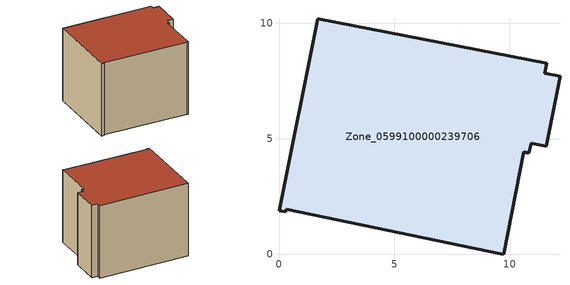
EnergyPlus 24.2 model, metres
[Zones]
Zone_0599100000239706
 floor ground (C_G): 0.32,1.95 0.3,1.83 0,1.89 1.67,10.2 11.6,8.27 11.51,7.83 12.17,7.7 11.57,4.68 10.92,4.81 10.81,4.37 10.59,4.43 9.73,0 9.59,0.03 z0
 wall outside (C_F): 10.92,4.81 11.57,4.68 12.17,7.7 11.51,7.83 11.6,8.27 1.67,10.2 0,1.89 0.3,1.83 0.32,1.95 9.59,0.03 9.73,0 10.59,4.43 10.81,4.37 10.92,4.81 z0:8.29
 roof outside (C_R): 9.73,0 10.59,4.43 10.81,4.37 10.92,4.81 11.57,4.68 12.17,7.7 11.51,7.83 11.6,8.27 1.67,10.2 0,1.89 0.3,1.83 0.32,1.95 9.59,0.03 z8.29
[BUILDING]
Pand.0599100000239706: North Axis=0; Terrain=City; Loads Convergence Tolerance Value=0.04; Temperature Convergence Tolerance Value=0.4; Solar Distribution=FullExterior; Maximum Number of Warmup Days=25; Minimum Number of Warmup Days=1
[Site:Location]
Rotterdam.The.Hague.AP_ZH_NLD Design_Conditions: Latitude=51.96; Longitude=4.45; Time Zone=1; Elevation=-4.5
[SITE:GROUNDTEMPERATURE:BUILDINGSURFACE]
18, 18, 18, 18, 18, 18, 18, 18, 18, 18, 18, 18
[MATERIAL] Thermal Absorptance=0.9; Solar Absorptance=0.7; Visible Absorptance=0.7
Name | Roughness | Thickness | Conductivity | Density | Specific Heat
G.D.1965 | MediumSmooth | 0.15 | 1 | 540 | 1210
F.D.1965 | Rough | 0.3 | 0.857143 | 1920 | 840
R.D.1965 | MediumRough | 0.2 | 0.08 | 1500 | 1000
[CONSTRUCTION]
C_G: G.D.1965
C_F: F.D.1965
C_R: R.D.1965
[ZONE]
Zone_0599100000239706: Type=1; Multiplier=1; Ceiling Height=Autocalculate; Volume=Autocalculate; Floor Area=autocalculate; Part of Total Floor Area=Yes
[ZONEINFILTRATION:DESIGNFLOWRATE]
Infil_Zone_0599100000239706: Zone or ZoneList or Space or SpaceList=Zone_0599100000239706; Schedule=AlwaysOn; Design Flow Rate Calculation Method=Flow/Area; Flow Rate per Floor Area=0.0042; Constant Term Coefficient=1; Temperature Term Coefficient=0; Velocity Term Coefficient=0; Velocity Squared Term Coefficient=0
[HVACTEMPLATE:ZONE:IDEALLOADSAIRSYSTEM]
Zone_0599100000239706: Maximum Heating Supply Air Temperature=50; Minimum Cooling Supply Air Temperature=13; Maximum Heating Supply Air Humidity Ratio=0.0156; Minimum Cooling Supply Air Humidity Ratio=0.0077; Heating Limit=NoLimit; Cooling Limit=NoLimit; Dehumidification Control Type=ConstantSensibleHeatRatio; Cooling Sensible Heat Ratio=0.7; Dehumidification Setpoint=60; Humidification Control Type=None; Humidification Setpoint=30; Outdoor Air Method=None; Outdoor Air Flow Rate per Person=0.00944; Outdoor Air Flow Rate per Zone Floor Area=0; Outdoor Air Flow Rate per Zone=0; Demand Controlled Ventilation Type=None; Outdoor Air Economizer Type=NoEconomizer; Heat Recovery Type=None; Sensible Heat Recovery Effectiveness=0.7; Latent Heat Recovery Effectiveness=0.65
[ZONECONTROL:THERMOSTAT]
ThermostatControl_Zone_0599100000239706: Zone or ZoneList=Zone_0599100000239706; Control Type Schedule=DualSetpointControlType; Control 1=Thermostat_Zone_0599100000239706; Temperature Difference Between Cutout And Setpoint=0
[THERMOSTATSETPOINT:DUALSETPOINT]
Thermostat_Zone_0599100000239706: Heating Setpoint Temperature Schedule=HeatingSetpoint_Zone_0599100000239706; Cooling Setpoint Temperature Schedule=CoolingSetpoint_Zone_0599100000239706
[SCHEDULE:COMPACT]
HeatingSetpoint_Zone_0599100000239706: Through: 12/31, For: AllDays, Until: 24:00, 21
CoolingSetpoint_Zone_0599100000239706: Through: 12/31, For: AllDays, Until: 24:00, 24
DualSetpointControlType: Through: 12/31, For: AllDays, Until: 24:00, 4
AlwaysOn: Through: 12/31, For: AllDays, Until: 24:00, 1
